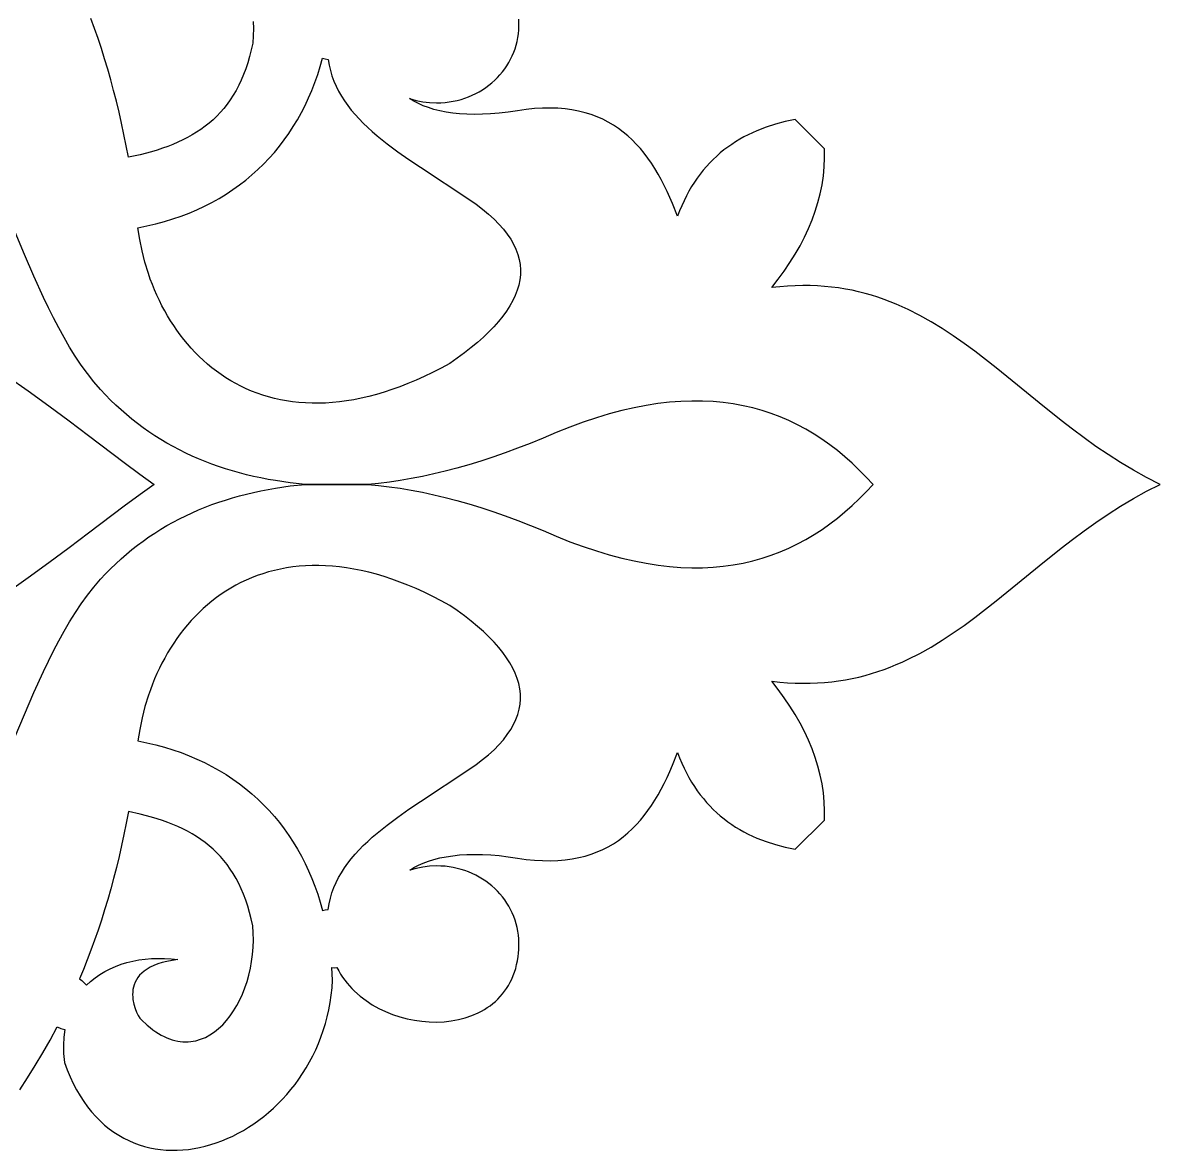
# Model space of a CAD drawing. Extents: x -212 to 212, y -212 to 212.
# Drawn here: x 117 to 212.2, y -55.8 to 38.6 of the extents above; entities that cross this region are included whole.
import ezdxf

# ---------------------------------------------------------------- set-up
doc = ezdxf.new("R2010")
doc.units = 0
doc.layers.add('PLAN_1', color=18, linetype='CONTINUOUS')

msp = doc.modelspace()

# ---------------------------------------------------------------- linework, layer by layer
at = {"layer": 'PLAN_1'}
for points in [[(116.781, -50.735), (117.443, -49.735), (118.087, -48.708), (118.714, -47.655), (119.322, -46.575), (119.912, -45.469), (120.227, -45.599), (120.55, -45.687), (120.472, -46.326), (120.441, -46.998), (120.456, -47.703), (120.521, -48.442), (120.75, -49.061), (120.996, -49.651), (121.259, -50.212), (121.538, -50.743), (121.832, -51.247), (122.142, -51.722), (122.465, -52.169), (122.802, -52.588), (123.152, -52.98), (123.514, -53.345), (123.887, -53.684), (124.272, -53.996), (124.666, -54.282), (125.071, -54.542), (125.484, -54.777), (125.905, -54.986), (126.334, -55.171), (126.77, -55.332), (127.212, -55.468), (127.66, -55.58), (128.113, -55.669), (128.57, -55.734), (129.031, -55.776), (129.495, -55.796), (129.961, -55.794), (130.429, -55.769), (130.898, -55.723), (131.367, -55.655), (131.836, -55.566), (132.304, -55.456), (132.77, -55.326), (133.234, -55.176), (133.696, -55.006), (134.153, -54.816), (134.607, -54.607), (135.055, -54.379), (135.498, -54.132), (135.935, -53.868), (136.365, -53.585), (136.788, -53.284), (137.202, -52.966), (137.607, -52.631), (138.003, -52.279), (138.389, -51.911), (138.764, -51.527), (139.128, -51.126), (139.479, -50.711), (139.818, -50.28), (140.143, -49.834), (140.455, -49.373), (140.751, -48.898), (141.032, -48.41), (141.297, -47.907), (141.545, -47.391), (141.776, -46.862), (141.989, -46.321), (142.184, -45.767), (142.359, -45.201), (142.514, -44.623), (142.648, -44.033), (142.761, -43.432), (142.852, -42.821), (142.92, -42.199), (142.965, -41.566), (142.911, -40.514), (143.117, -40.518), (143.323, -40.505), (143.47, -40.781), (143.629, -41.049), (143.799, -41.309), (143.979, -41.56), (144.17, -41.804), (144.371, -42.039), (144.581, -42.266), (144.8, -42.484), (145.264, -42.896), (145.759, -43.273), (146.282, -43.616), (146.829, -43.923), (147.396, -44.195), (147.982, -44.431), (148.581, -44.631), (149.192, -44.793), (149.81, -44.919), (150.431, -45.006), (151.054, -45.055), (151.674, -45.065), (152.288, -45.036), (152.892, -44.968), (153.484, -44.859), (154.06, -44.71), (154.616, -44.519), (155.149, -44.288), (155.406, -44.156), (155.656, -44.014), (155.898, -43.861), (156.133, -43.698), (156.359, -43.524), (156.577, -43.339), (156.786, -43.143), (156.985, -42.937), (157.174, -42.719), (157.353, -42.491), (157.521, -42.251), (157.678, -42.001), (157.823, -41.739), (157.957, -41.466), (158.077, -41.181), (158.185, -40.886), (158.28, -40.579), (158.36, -40.26), (158.427, -39.93), (158.479, -39.589), (158.513, -39.292), (158.533, -39.003), (158.538, -38.448), (158.529, -38.116), (158.502, -37.789), (158.458, -37.466), (158.397, -37.149), (158.32, -36.837), (158.227, -36.532), (158.119, -36.232), (157.996, -35.939), (157.858, -35.654), (157.706, -35.376), (157.541, -35.106), (157.362, -34.845), (157.17, -34.592), (156.966, -34.348), (156.75, -34.114), (156.522, -33.891), (156.284, -33.677), (156.034, -33.475), (155.775, -33.283), (155.505, -33.103), (155.227, -32.936), (154.939, -32.78), (154.643, -32.638), (154.338, -32.509), (154.026, -32.393), (153.707, -32.292), (153.381, -32.205), (153.048, -32.133), (152.71, -32.076), (152.366, -32.035), (152.017, -32.01), (151.664, -32.001), (151.079, -32.025), (150.506, -32.093), (149.949, -32.205), (149.41, -32.358), (149.758, -32.144), (150.136, -31.947), (150.543, -31.766), (150.979, -31.603), (151.444, -31.459), (151.938, -31.334), (152.461, -31.23), (153.012, -31.146), (153.591, -31.085), (154.198, -31.047), (154.834, -31.032), (155.497, -31.042), (156.189, -31.078), (156.907, -31.14), (157.654, -31.23), (158.427, -31.348), (159.155, -31.45), (159.856, -31.52), (160.531, -31.559), (161.182, -31.567), (161.808, -31.545), (162.411, -31.495), (162.991, -31.416), (163.548, -31.31), (164.083, -31.177), (164.597, -31.018), (165.091, -30.834), (165.564, -30.626), (166.018, -30.393), (166.454, -30.139), (166.872, -29.861), (167.272, -29.563), (167.655, -29.244), (168.022, -28.905), (168.373, -28.548), (168.71, -28.171), (169.032, -27.778), (169.341, -27.368), (169.636, -26.941), (169.919, -26.5), (170.191, -26.044), (170.451, -25.574), (170.7, -25.092), (170.94, -24.597), (171.17, -24.091), (171.392, -23.575), (171.812, -22.513), (171.985, -22.961), (172.169, -23.394), (172.362, -23.814), (172.565, -24.219), (172.778, -24.611), (173, -24.989), (173.231, -25.354), (173.471, -25.706), (173.72, -26.044), (173.978, -26.37), (174.245, -26.683), (174.52, -26.983), (174.805, -27.271), (175.097, -27.546), (175.398, -27.81), (175.707, -28.061), (176.024, -28.301), (176.349, -28.529), (176.682, -28.746), (177.023, -28.952), (177.371, -29.146), (177.727, -29.33), (178.09, -29.503), (178.46, -29.665), (179.222, -29.959), (180.012, -30.212), (180.829, -30.427), (181.671, -30.604), (184.111, -28.163), (184.12, -27.399), (184.089, -26.64), (184.018, -25.887), (183.907, -25.139), (183.757, -24.396), (183.569, -23.658), (183.344, -22.925), (183.081, -22.197), (182.781, -21.474), (182.445, -20.756), (182.073, -20.042), (181.667, -19.333), (181.225, -18.629), (180.75, -17.929), (180.241, -17.234), (179.699, -16.543), (180.367, -16.615), (181.022, -16.668), (181.665, -16.701), (182.297, -16.715), (182.917, -16.71), (183.526, -16.687), (184.125, -16.646), (184.714, -16.588), (185.292, -16.513), (185.862, -16.421), (186.422, -16.314), (186.973, -16.191), (187.516, -16.054), (188.051, -15.901), (188.578, -15.735), (189.098, -15.555), (189.61, -15.362), (190.116, -15.157), (190.616, -14.939), (191.109, -14.709), (192.08, -14.217), (193.03, -13.683), (193.964, -13.112), (194.884, -12.507), (195.792, -11.871), (196.691, -11.21), (197.585, -10.525), (198.476, -9.822), (200.26, -8.373), (202.065, -6.894), (203.915, -5.413), (204.863, -4.681), (205.831, -3.96), (206.821, -3.254), (207.836, -2.566), (208.879, -1.9), (209.952, -1.26), (211.059, -0.649), (212.202, -0.072), (212.203, -0.072), (212.202, -0.071), (211.058, 0.506), (209.952, 1.117), (208.878, 1.757), (207.835, 2.423), (206.82, 3.111), (205.83, 3.817), (204.862, 4.538), (203.914, 5.27), (202.064, 6.751), (200.258, 8.231), (198.474, 9.679), (197.583, 10.383), (196.69, 11.067), (195.79, 11.729), (194.882, 12.364), (193.962, 12.969), (193.028, 13.54), (192.077, 14.074), (191.107, 14.567), (190.613, 14.796), (190.113, 15.014), (189.608, 15.22), (189.095, 15.413), (188.575, 15.592), (188.048, 15.759), (187.513, 15.911), (186.971, 16.049), (186.419, 16.171), (185.859, 16.279), (185.29, 16.37), (184.711, 16.445), (184.122, 16.503), (183.524, 16.544), (182.914, 16.567), (182.294, 16.572), (181.663, 16.558), (181.02, 16.524), (180.365, 16.472), (179.697, 16.399), (180.239, 17.09), (180.748, 17.786), (181.224, 18.486), (181.665, 19.19), (182.072, 19.899), (182.444, 20.613), (182.78, 21.331), (183.08, 22.055), (183.344, 22.783), (183.569, 23.516), (183.757, 24.254), (183.907, 24.997), (184.017, 25.745), (184.088, 26.498), (184.119, 27.257), (184.11, 28.021), (181.669, 30.462), (180.827, 30.284), (180.011, 30.07), (179.221, 29.816), (178.459, 29.522), (178.089, 29.36), (177.726, 29.187), (177.37, 29.003), (177.022, 28.809), (176.681, 28.603), (176.348, 28.386), (176.023, 28.158), (175.706, 27.918), (175.397, 27.666), (175.096, 27.403), (174.804, 27.127), (174.52, 26.839), (174.244, 26.539), (173.977, 26.226), (173.719, 25.9), (173.47, 25.562), (173.23, 25.21), (172.999, 24.845), (172.777, 24.467), (172.565, 24.075), (172.362, 23.67), (172.169, 23.25), (171.985, 22.816), (171.812, 22.369), (171.391, 23.431), (171.17, 23.947), (170.939, 24.453), (170.699, 24.948), (170.45, 25.431), (170.189, 25.9), (169.918, 26.356), (169.635, 26.798), (169.339, 27.224), (169.03, 27.634), (168.707, 28.028), (168.371, 28.404), (168.019, 28.762), (167.652, 29.1), (167.268, 29.419), (166.868, 29.718), (166.45, 29.995), (166.015, 30.25), (165.56, 30.482), (165.086, 30.69), (164.593, 30.874), (164.078, 31.033), (163.543, 31.166), (162.986, 31.272), (162.406, 31.351), (161.804, 31.402), (161.177, 31.423), (160.526, 31.415), (159.851, 31.376), (159.15, 31.306), (158.422, 31.204), (157.649, 31.086), (156.904, 30.997), (156.185, 30.935), (155.494, 30.899), (154.831, 30.889), (154.196, 30.903), (153.589, 30.942), (153.01, 31.003), (152.459, 31.086), (151.936, 31.19), (151.442, 31.315), (150.977, 31.459), (150.541, 31.622), (150.134, 31.802), (149.755, 32), (149.407, 32.213), (149.947, 32.061), (150.505, 31.949), (151.078, 31.881), (151.665, 31.857), (152.018, 31.866), (152.367, 31.891), (152.711, 31.932), (153.049, 31.989), (153.382, 32.062), (153.707, 32.149), (154.027, 32.25), (154.339, 32.366), (154.643, 32.495), (154.939, 32.638), (155.227, 32.793), (155.506, 32.961), (155.775, 33.141), (156.035, 33.332), (156.284, 33.535), (156.523, 33.748), (156.75, 33.972), (156.966, 34.206), (157.17, 34.449), (157.362, 34.702), (157.541, 34.963), (157.706, 35.233), (157.858, 35.511), (157.996, 35.796), (158.119, 36.089), (158.228, 36.388), (158.321, 36.694), (158.398, 37.005), (158.458, 37.322), (158.502, 37.645), (158.529, 37.972), (158.539, 38.303), (158.532, 38.859)], [(136.313, 38.667), (136.331, 38.067), (136.319, 37.464), (136.277, 36.858), (136.153, 36.289), (136.015, 35.742), (135.862, 35.218), (135.695, 34.714), (135.514, 34.232), (135.319, 33.77), (135.11, 33.328), (134.887, 32.905), (134.651, 32.501), (134.401, 32.116), (134.138, 31.749), (133.862, 31.399), (133.574, 31.066), (133.272, 30.75), (132.959, 30.449), (132.632, 30.164), (132.294, 29.894), (131.944, 29.639), (131.581, 29.397), (131.208, 29.169), (130.822, 28.954), (130.426, 28.751), (130.018, 28.561), (129.599, 28.382), (129.17, 28.214), (128.729, 28.056), (128.279, 27.909), (127.817, 27.771), (126.865, 27.522), (125.874, 27.305), (125.695, 28.266), (125.506, 29.215), (125.306, 30.153), (125.095, 31.079), (124.874, 31.994), (124.643, 32.898), (124.401, 33.79), (124.149, 34.671), (123.888, 35.54), (123.616, 36.398), (123.335, 37.245), (123.044, 38.081), (122.744, 38.905)], [(116.406, -21.175), (117.191, -19.322), (117.979, -17.499), (118.784, -15.72), (119.197, -14.853), (119.62, -14.001), (120.054, -13.169), (120.5, -12.357), (120.961, -11.567), (121.439, -10.801), (121.934, -10.061), (122.449, -9.349), (122.985, -8.667), (123.545, -8.016), (123.96, -7.567), (124.384, -7.133), (124.817, -6.712), (125.259, -6.305), (125.71, -5.911), (126.17, -5.53), (126.638, -5.163), (127.114, -4.81), (127.599, -4.469), (128.092, -4.142), (128.592, -3.827), (129.101, -3.525), (129.616, -3.237), (130.14, -2.961), (130.671, -2.697), (131.209, -2.446), (131.754, -2.208), (132.306, -1.982), (132.864, -1.768), (133.43, -1.567), (134.001, -1.378), (134.58, -1.2), (135.164, -1.035), (135.754, -0.882), (136.351, -0.74), (136.953, -0.61), (137.561, -0.492), (138.174, -0.385), (139.416, -0.206), (140.679, -0.072), (145.927, -0.071), (146.811, -0.156), (147.707, -0.265), (148.616, -0.397), (149.539, -0.554), (150.475, -0.736), (151.423, -0.942), (152.386, -1.173), (153.362, -1.429), (154.351, -1.71), (155.354, -2.017), (156.371, -2.35), (157.401, -2.708), (158.446, -3.093), (159.505, -3.505), (160.577, -3.943), (161.664, -4.408), (162.813, -4.865), (163.937, -5.277), (165.037, -5.644), (166.113, -5.966), (167.165, -6.245), (168.195, -6.482), (169.201, -6.676), (170.186, -6.829), (171.148, -6.942), (172.089, -7.014), (173.009, -7.048), (173.909, -7.043), (174.788, -7.001), (175.647, -6.923), (176.487, -6.808), (177.307, -6.658), (178.11, -6.473), (178.894, -6.255), (179.66, -6.003), (180.408, -5.72), (181.14, -5.405), (181.855, -5.059), (182.554, -4.683), (183.237, -4.277), (183.905, -3.844), (184.557, -3.382), (185.195, -2.893), (185.819, -2.379), (186.429, -1.838), (187.026, -1.273), (187.61, -0.684), (188.181, -0.071), (188.179, -0.071), (187.608, 0.541), (187.025, 1.13), (186.428, 1.696), (185.818, 2.236), (185.194, 2.751), (184.556, 3.239), (183.903, 3.701), (183.236, 4.135), (182.553, 4.54), (181.854, 4.916), (181.139, 5.262), (180.407, 5.577), (179.659, 5.86), (178.893, 6.112), (178.109, 6.33), (177.306, 6.514), (176.486, 6.664), (175.646, 6.779), (174.787, 6.858), (173.907, 6.9), (173.008, 6.904), (172.088, 6.87), (171.147, 6.798), (170.184, 6.685), (169.2, 6.532), (168.193, 6.338), (167.164, 6.101), (166.111, 5.822), (165.035, 5.5), (163.935, 5.133), (162.811, 4.721), (161.662, 4.264), (160.575, 3.799), (159.502, 3.361), (158.444, 2.949), (157.399, 2.565), (156.369, 2.206), (155.352, 1.874), (154.349, 1.567), (153.36, 1.286), (152.385, 1.03), (151.423, 0.799), (150.475, 0.594), (149.54, 0.412), (148.618, 0.256), (147.709, 0.123), (146.813, 0.014), (145.93, -0.071), (140.679, -0.07), (139.416, 0.064), (138.173, 0.243), (137.56, 0.35), (136.952, 0.468), (136.349, 0.598), (135.753, 0.739), (135.163, 0.893), (134.578, 1.058), (134, 1.235), (133.428, 1.424), (132.863, 1.626), (132.304, 1.839), (131.752, 2.065), (131.207, 2.304), (130.669, 2.554), (130.139, 2.818), (129.615, 3.094), (129.1, 3.383), (128.591, 3.684), (128.091, 3.999), (127.598, 4.326), (127.114, 4.667), (126.637, 5.02), (126.169, 5.387), (125.71, 5.767), (125.259, 6.161), (124.817, 6.568), (124.384, 6.989), (123.959, 7.424), (123.544, 7.872), (122.985, 8.523), (122.449, 9.205), (121.934, 9.917), (121.438, 10.657), (120.961, 11.423), (120.499, 12.213), (120.052, 13.025), (119.618, 13.858), (119.195, 14.709), (118.782, 15.576), (117.977, 17.355), (117.189, 19.177), (116.404, 21.029)], [(115.729, 8.994), (117.492, 7.757), (119.225, 6.497), (120.913, 5.24), (122.537, 4.013), (125.521, 1.754), (126.846, 0.774), (128.036, -0.071), (128.036, -0.071), (128.038, -0.072), (126.849, -0.917), (125.524, -1.897), (122.54, -4.156), (120.916, -5.383), (119.229, -6.64), (117.495, -7.899), (115.733, -9.136)]]:
    msp.add_lwpolyline(points, dxfattribs=at)
for points in [[(142.587, 35.499), (142.668, 35.025), (142.777, 34.564), (142.911, 34.114), (143.072, 33.676), (143.258, 33.249), (143.467, 32.832), (143.7, 32.426), (143.954, 32.028), (144.23, 31.639), (144.526, 31.258), (144.842, 30.885), (145.176, 30.518), (145.527, 30.158), (145.896, 29.804), (146.28, 29.455), (146.679, 29.111), (147.519, 28.435), (148.408, 27.771), (149.338, 27.115), (150.303, 26.463), (154.366, 23.795), (154.959, 23.381), (155.506, 22.965), (156.008, 22.549), (156.466, 22.131), (156.88, 21.712), (157.249, 21.292), (157.576, 20.871), (157.859, 20.448), (158.099, 20.025), (158.297, 19.601), (158.453, 19.175), (158.568, 18.749), (158.642, 18.321), (158.675, 17.893), (158.668, 17.464), (158.62, 17.034), (158.534, 16.603), (158.408, 16.171), (158.243, 15.738), (158.04, 15.305), (157.799, 14.871), (157.521, 14.436), (157.205, 14), (156.853, 13.564), (156.464, 13.127), (156.04, 12.69), (155.579, 12.252), (155.084, 11.813), (154.554, 11.374), (153.989, 10.934), (153.39, 10.494), (152.758, 10.054), (152.04, 9.664), (151.331, 9.3), (150.63, 8.962), (149.939, 8.649), (149.257, 8.362), (148.584, 8.099), (147.921, 7.86), (147.266, 7.645), (146.621, 7.454), (145.985, 7.286), (145.359, 7.14), (144.742, 7.016), (144.134, 6.915), (143.536, 6.835), (142.948, 6.775), (142.369, 6.737), (141.8, 6.719), (141.24, 6.721), (140.69, 6.742), (140.15, 6.782), (139.62, 6.841), (139.099, 6.918), (138.589, 7.013), (138.088, 7.126), (137.597, 7.255), (137.116, 7.401), (136.646, 7.564), (136.185, 7.742), (135.734, 7.936), (135.294, 8.145), (134.864, 8.369), (134.444, 8.607), (134.034, 8.859), (133.635, 9.125), (133.246, 9.403), (132.868, 9.695), (132.5, 9.998), (132.142, 10.314), (131.795, 10.641), (131.459, 10.979), (131.133, 11.328), (130.818, 11.687), (130.514, 12.056), (130.22, 12.435), (129.937, 12.823), (129.665, 13.22), (129.404, 13.624), (129.154, 14.037), (128.915, 14.458), (128.686, 14.885), (128.469, 15.32), (128.263, 15.76), (128.068, 16.207), (127.884, 16.659), (127.712, 17.117), (127.55, 17.579), (127.262, 18.516), (127.018, 19.467), (126.821, 20.429), (126.669, 21.4), (127.425, 21.553), (128.165, 21.727), (128.887, 21.923), (129.593, 22.14), (130.282, 22.377), (130.953, 22.635), (131.608, 22.913), (132.245, 23.21), (132.865, 23.528), (133.467, 23.864), (134.052, 24.22), (134.62, 24.594), (135.169, 24.987), (135.701, 25.398), (136.215, 25.827), (136.711, 26.273), (137.189, 26.737), (137.649, 27.218), (138.09, 27.716), (138.514, 28.23), (138.918, 28.761), (139.304, 29.307), (139.672, 29.869), (140.02, 30.447), (140.35, 31.039), (140.661, 31.647), (140.953, 32.269), (141.225, 32.906), (141.479, 33.556), (141.713, 34.22), (141.928, 34.898), (142.123, 35.589), (142.352, 35.533)], [(212.203, -0.071), (212.203, -0.072)], [(142.585, -35.644), (142.666, -35.169), (142.775, -34.708), (142.91, -34.258), (143.071, -33.82), (143.257, -33.392), (143.467, -32.975), (143.699, -32.568), (143.954, -32.17), (144.23, -31.781), (144.526, -31.4), (144.842, -31.027), (145.176, -30.66), (145.528, -30.3), (145.897, -29.946), (146.281, -29.597), (146.68, -29.253), (147.52, -28.577), (148.409, -27.913), (149.339, -27.257), (150.304, -26.604), (154.367, -23.937), (154.959, -23.523), (155.507, -23.108), (156.009, -22.691), (156.467, -22.274), (156.88, -21.855), (157.25, -21.435), (157.576, -21.014), (157.859, -20.591), (158.1, -20.168), (158.298, -19.744), (158.454, -19.319), (158.569, -18.892), (158.643, -18.465), (158.676, -18.037), (158.669, -17.608), (158.621, -17.178), (158.535, -16.747), (158.409, -16.315), (158.244, -15.882), (158.042, -15.449), (157.801, -15.015), (157.522, -14.58), (157.207, -14.145), (156.855, -13.708), (156.466, -13.271), (156.042, -12.834), (155.582, -12.396), (155.086, -11.957), (154.556, -11.518), (153.992, -11.078), (153.393, -10.637), (152.761, -10.197), (152.043, -9.807), (151.334, -9.443), (150.633, -9.105), (149.942, -8.792), (149.26, -8.505), (148.587, -8.242), (147.924, -8.003), (147.269, -7.788), (146.624, -7.597), (145.988, -7.429), (145.362, -7.283), (144.745, -7.16), (144.137, -7.058), (143.539, -6.978), (142.951, -6.919), (142.372, -6.88), (141.803, -6.862), (141.243, -6.864), (140.693, -6.885), (140.153, -6.925), (139.622, -6.984), (139.102, -7.061), (138.591, -7.157), (138.09, -7.269), (137.6, -7.399), (137.119, -7.545), (136.648, -7.708), (136.187, -7.886), (135.737, -8.08), (135.297, -8.289), (134.866, -8.513), (134.446, -8.751), (134.037, -9.003), (133.638, -9.268), (133.249, -9.547), (132.87, -9.838), (132.502, -10.142), (132.145, -10.458), (131.797, -10.785), (131.461, -11.123), (131.135, -11.472), (130.82, -11.831), (130.516, -12.2), (130.222, -12.579), (129.939, -12.967), (129.667, -13.363), (129.406, -13.768), (129.156, -14.181), (128.916, -14.602), (128.688, -15.029), (128.471, -15.464), (128.265, -15.904), (128.07, -16.351), (127.886, -16.803), (127.713, -17.261), (127.552, -17.723), (127.263, -18.66), (127.019, -19.611), (126.822, -20.574), (126.67, -21.544), (127.426, -21.697), (128.165, -21.871), (128.888, -22.067), (129.593, -22.284), (130.282, -22.521), (130.953, -22.779), (131.608, -23.056), (132.245, -23.354), (132.865, -23.671), (133.467, -24.008), (134.052, -24.363), (134.62, -24.738), (135.169, -25.13), (135.701, -25.541), (136.215, -25.97), (136.712, -26.417), (137.189, -26.88), (137.649, -27.361), (138.091, -27.859), (138.514, -28.373), (138.919, -28.904), (139.305, -29.45), (139.672, -30.012), (140.021, -30.59), (140.351, -31.182), (140.662, -31.79), (140.954, -32.412), (141.227, -33.049), (141.48, -33.699), (141.715, -34.363), (141.93, -35.041), (142.125, -35.732), (142.353, -35.677)], [(122.361, -41.993), (122.712, -41.663), (123.087, -41.358), (123.484, -41.081), (123.902, -40.83), (124.339, -40.605), (124.794, -40.406), (125.265, -40.234), (125.751, -40.087), (126.252, -39.967), (126.764, -39.873), (127.287, -39.804), (127.82, -39.761), (128.361, -39.744), (128.909, -39.752), (129.461, -39.786), (130.018, -39.846), (129.537, -39.91), (129.096, -39.993), (128.694, -40.092), (128.328, -40.206), (127.997, -40.335), (127.7, -40.477), (127.435, -40.63), (127.201, -40.795), (126.996, -40.969), (126.819, -41.151), (126.668, -41.341), (126.543, -41.536), (126.44, -41.736), (126.36, -41.94), (126.3, -42.147), (126.259, -42.354), (126.235, -42.562), (126.228, -42.769), (126.235, -42.973), (126.255, -43.174), (126.328, -43.561), (126.435, -43.92), (126.566, -44.242), (126.707, -44.517), (126.846, -44.736), (126.973, -44.89), (127.449, -45.336), (127.687, -45.535), (127.923, -45.717), (128.159, -45.883), (128.394, -46.033), (128.627, -46.168), (128.86, -46.287), (129.091, -46.392), (129.32, -46.482), (129.549, -46.557), (129.775, -46.618), (130, -46.666), (130.222, -46.7), (130.443, -46.72), (130.661, -46.728), (130.878, -46.722), (131.092, -46.704), (131.303, -46.674), (131.512, -46.632), (131.921, -46.513), (132.318, -46.349), (132.702, -46.142), (133.072, -45.895), (133.428, -45.61), (133.767, -45.289), (134.09, -44.934), (134.395, -44.547), (134.682, -44.13), (134.949, -43.686), (135.195, -43.217), (135.42, -42.724), (135.623, -42.211), (135.802, -41.679), (135.957, -41.13), (136.086, -40.566), (136.189, -39.991), (136.265, -39.405), (136.313, -38.811), (136.331, -38.211), (136.32, -37.607), (136.277, -37.002), (136.154, -36.433), (136.016, -35.886), (135.863, -35.361), (135.696, -34.858), (135.515, -34.375), (135.32, -33.913), (135.111, -33.471), (134.888, -33.048), (134.652, -32.644), (134.402, -32.259), (134.139, -31.892), (133.864, -31.542), (133.575, -31.209), (133.274, -30.893), (132.96, -30.592), (132.634, -30.307), (132.295, -30.037), (131.945, -29.782), (131.583, -29.54), (131.209, -29.312), (130.823, -29.097), (130.427, -28.895), (130.019, -28.704), (129.6, -28.525), (129.17, -28.357), (128.73, -28.2), (128.279, -28.052), (127.818, -27.914), (126.865, -27.665), (125.874, -27.448), (125.696, -28.409), (125.507, -29.358), (125.307, -30.295), (125.097, -31.222), (124.876, -32.137), (124.645, -33.04), (124.403, -33.932), (124.152, -34.813), (123.89, -35.682), (123.619, -36.541), (123.338, -37.388), (123.048, -38.223), (122.748, -39.048), (122.439, -39.861), (122.121, -40.663), (121.794, -41.454), (121.976, -41.6), (122.15, -41.763)]]:
    msp.add_lwpolyline(points, close=True, dxfattribs=at)

doc.saveas('drawing.dxf')
